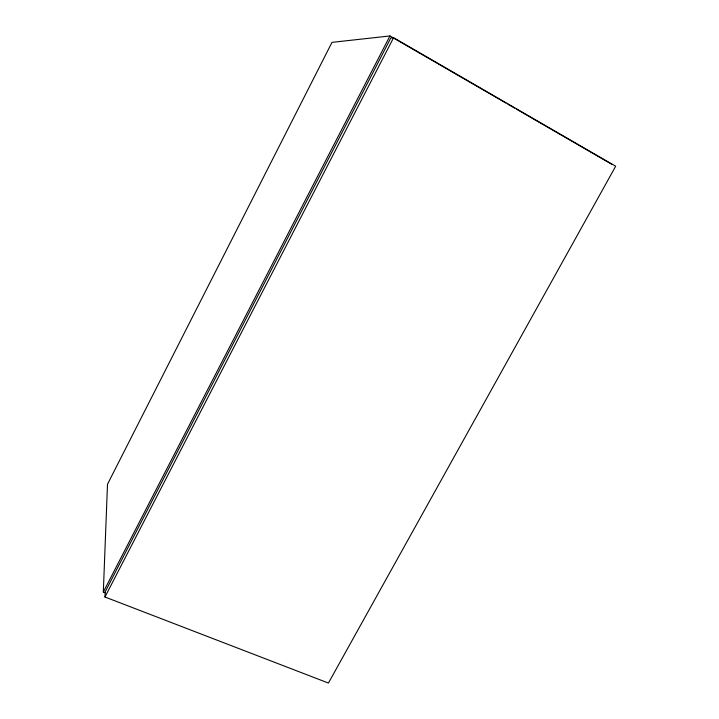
<?xml version="1.0" encoding="UTF-8"?>
<svg xmlns="http://www.w3.org/2000/svg" width="719" height="719" viewBox="0 0 719 719"><rect width="100%" height="100%" fill="white"/><g stroke="black" fill="none" stroke-linecap="round" stroke-linejoin="round"><path stroke-width="1.08" d="M104.965 596.995L105.145 591.899L390.785 37.981L393.59 37.694L615.68 166.224L328.421 683.05L104.965 596.995L393.59 37.694M105.19 592.771L103.32 592.043L107.499 484.246L331.989 42.358L389.95 35.95L505.942 103.069M103.32 592.043L389.95 35.95M507.884 104.192L514.66 108.111M516.601 109.234L612.202 164.552"/></g></svg>
